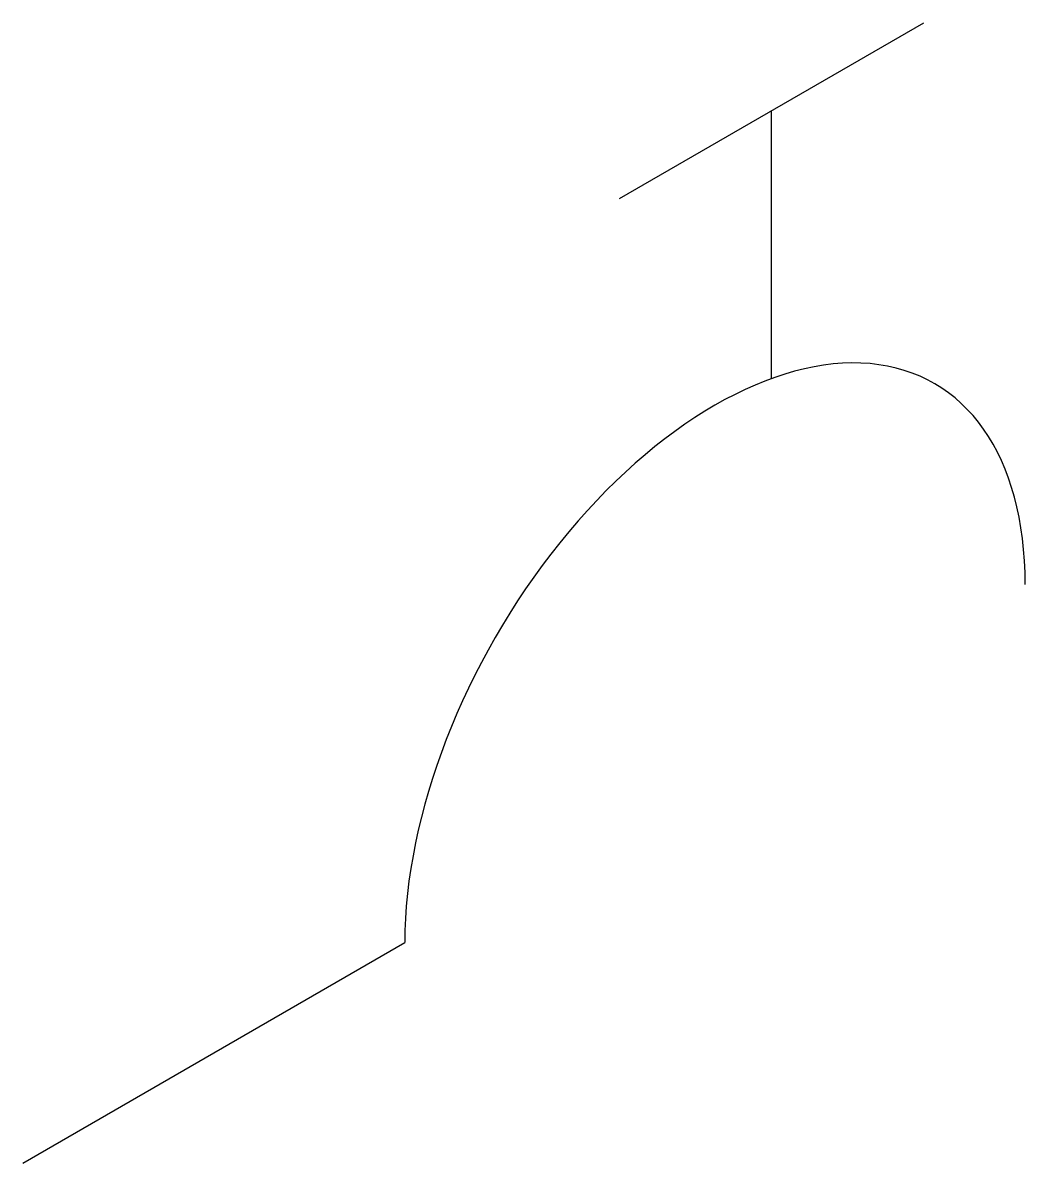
# Model space of a CAD drawing. Header units: millimetres. Extents: x -2851.222 to -2851.039, y 1172.377 to 1172.585.
import ezdxf

# ---------------------------------------------------------------- set-up
doc = ezdxf.new("R2010")
doc.units = ezdxf.units.MM
doc.layers.add('AG_SIMB_ISOMÉTRICOS', color=2, linetype='Continuous')

msp = doc.modelspace()

# ---------------------------------------------------------------- linework, layer by layer
at = {"layer": 'AG_SIMB_ISOMÉTRICOS', "color": 3}
for p, q in [((-2851.1131, 1172.55311), (-2851.05761, 1172.58514)), ((-2851.22197, 1172.37711), (-2851.15228, 1172.41735))]:
    msp.add_line(p, q, dxfattribs=at)
at = {"layer": 'AG_SIMB_ISOMÉTRICOS', "color": 3, "linetype": 'Continuous'}
msp.add_line((-2851.08536, 1172.52024), (-2851.08536, 1172.56912), dxfattribs=at)
at = {"layer": 'AG_SIMB_ISOMÉTRICOS', "color": 3}
msp.add_ellipse((-2851.09569, 1172.45003), major_axis=(-0.04002, -0.06932), ratio=0.57735, start_param=2.356194, end_param=5.497787, dxfattribs=at)

doc.saveas('drawing.dxf')
